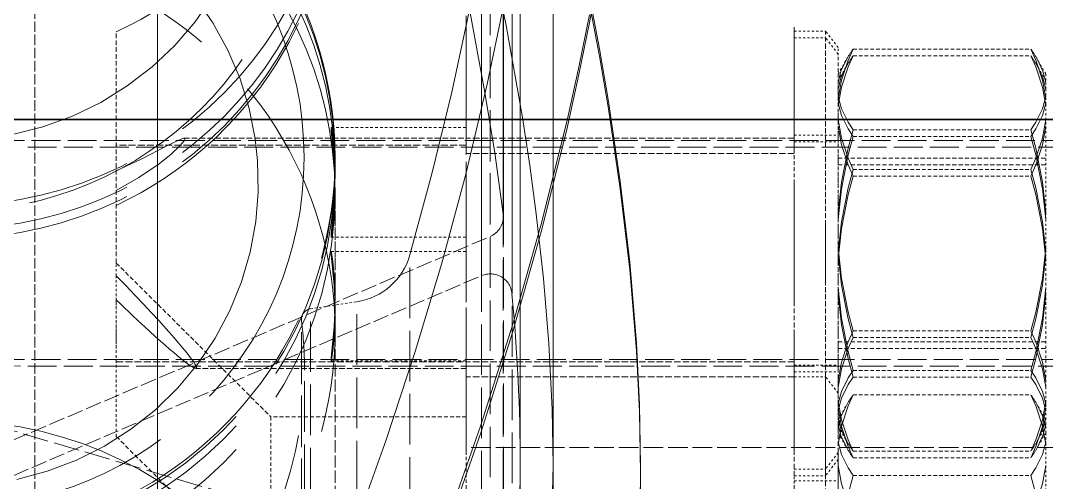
# Model space of a CAD drawing. Header units: millimetres. Extents: x 2647 to 34760, y 2046 to 24755.
# Drawn here: x 14312.32 to 14359.23, y 11611.55 to 11632.64 of the extents above; entities that cross this region are included whole.
import ezdxf

# ---------------------------------------------------------------- set-up
doc = ezdxf.new("R2010")
doc.units = ezdxf.units.MM
doc.linetypes.add('DASHED', pattern=[15, 12, -3])

# ---------------------------------------------------------------- blocks, each defined once
blk = doc.blocks.new('A$C637D7238')
at = {"color": 7, "linetype": 'DASHED', "lineweight": 13, "ltscale": 0.4647205352783203}
for p, q in [((198.3007365707745, 1132.197410205263), (198.3007365707745, 1411.029731372255)), ((213.3007365707745, 1132.197410205263), (213.3007365707745, 1411.029731372255))]:
    blk.add_line(p, q, dxfattribs=at)
at = {"color": 7, "linetype": 'DASHED', "lineweight": 13, "ltscale": 0.1922691345214844}
blk.add_line((199.9902278427471, 1377.062751391786), (199.9902278427471, 1261.701270678896), dxfattribs=at)
at = {"color": 7, "linetype": 'DASHED', "lineweight": 13, "ltscale": 0.1922687530517578}
for p, q in [((199.9982387070049, 1376.937324145692), (199.9982387070049, 1261.576072314638)), ((199.9902278427471, 1164.996863940614), (199.9902278427471, 1280.358115771669))]:
    blk.add_line(p, q, dxfattribs=at)
at = {"color": 7, "linetype": 'DASHED', "lineweight": 13, "ltscale": 0.1922645568847656}
for p, q in [((199.3923884872784, 1376.021796801942), (199.3923884872784, 1260.663062671083)), ((199.3923884872784, 1166.037818530458), (199.3923884872784, 1281.396552661317))]:
    blk.add_line(p, q, dxfattribs=at)
at = {"color": 7, "linetype": 'DASHED', "lineweight": 13, "ltscale": 0.1922565460205078}
for p, q in [((199.0037471298565, 1374.229652026552), (199.0037471298565, 1258.875724414247)), ((199.0037471298565, 1167.829963305849), (199.0037471298565, 1283.183890918153))]:
    blk.add_line(p, q, dxfattribs=at)
at = {"color": 7, "linetype": 'DASHED', "lineweight": 13, "ltscale": 0.1922527313232422}
for p, q in [((200.3938609604229, 1373.405219653505), (200.3938609604229, 1258.05358085956)), ((200.3938609604229, 1168.65416679706), (200.3938609604229, 1284.005805591005))]:
    blk.add_line(p, q, dxfattribs=at)
at = {"color": 7, "linetype": 'DASHED', "lineweight": 13, "ltscale": 0.1922096252441406}
for p, q in [((200.7691127304424, 1365.517722705263), (200.7691127304424, 1250.191947558778)), ((202.2689754013409, 1365.538779834169), (202.2689754013409, 1250.213004687685)), ((200.7691127304424, 1176.541663745302), (200.7691127304424, 1291.867438891786))]:
    blk.add_line(p, q, dxfattribs=at)
at = {"color": 7, "linetype": 'DASHED', "lineweight": 13, "ltscale": 0.1917716979980469}
blk.add_line((184.1783839706768, 1221.773749926942), (184.1783839706768, 1336.836768725771), dxfattribs=at)
at = {"color": 7, "linetype": 'DASHED', "lineweight": 13, "ltscale": 0.1917720794677734}
blk.add_line((184.1783839706768, 1320.285865405458), (184.1783839706768, 1205.222617724794), dxfattribs=at)
at = {"color": 7, "linetype": 'DASHED', "lineweight": 13, "ltscale": 0.11094970703125}
blk.add_line((198.3007365707745, 1318.995200732606), (198.3007365707745, 1252.425376513856), dxfattribs=at)
at = {"color": 7, "linetype": 'DASHED', "lineweight": 13, "ltscale": 0.04000015258789062}
for p, q in [((178.5830241684307, 1269.999839404481), (178.5830241684307, 1293.999930957216)), ((178.5830241684307, 1245.999747851747), (178.5830241684307, 1269.999839404481))]:
    blk.add_line(p, q, dxfattribs=at)
at = {"color": 7, "linetype": 'DASHED', "lineweight": 13, "ltscale": 0.1922100067138672}
blk.add_line((202.2689754013409, 1176.520606616396), (202.2689754013409, 1291.846610644716), dxfattribs=at)
at = {"color": 7, "linetype": 'DASHED', "lineweight": 13, "ltscale": 0.1922683715820312}
blk.add_line((199.9982387070049, 1165.122291186708), (199.9982387070049, 1280.483314135927), dxfattribs=at)
at = {"color": 7, "linetype": 'DASHED', "lineweight": 13, "ltscale": 0.01758232116699219}
blk.add_line((182.3007518295635, 1259.450904467958), (182.3007518295635, 1270.000297168153), dxfattribs=at)
at = {"color": 7, "linetype": 'DASHED', "lineweight": 13, "ltscale": 0.0006458282470703125}
blk.add_line((213.3007365707745, 1269.656974414247), (213.3007365707745, 1270.044471362489), dxfattribs=at)
at = {"color": 7, "linetype": 'DASHED', "lineweight": 13, "ltscale": 0.002374076843261719}
for p, q in [((213.3007365707745, 1270.044471362489), (214.7251826767315, 1270.044471362489)), ((213.3007365707745, 1269.739371875185), (214.7251826767315, 1269.739371875185)), ((213.3007365707745, 1254.258948901552), (214.7251826767315, 1254.258948901552)), ((213.3007365707745, 1250.044547656435), (214.7251826767315, 1250.044547656435)), ((213.3007365707745, 1249.73944816913), (214.7251826767315, 1249.73944816913))]:
    blk.add_line(p, q, dxfattribs=at)
at = {"color": 7, "linetype": 'DASHED', "lineweight": 13, "ltscale": 0.01855201721191406}
for p, q in [((214.7251826767315, 1258.913261035341), (214.7251826767315, 1270.044471362489)), ((214.7251826767315, 1258.608161548036), (214.7251826767315, 1269.739371875185)), ((213.3007365707745, 1249.73944816913), (213.3007365707745, 1260.870658496278)), ((214.7251826767315, 1250.044547656435), (214.7251826767315, 1261.175757983583)), ((214.7251826767315, 1249.73944816913), (214.7251826767315, 1260.870658496278))]:
    blk.add_line(p, q, dxfattribs=at)
at = {"color": 7, "linetype": 'DASHED', "lineweight": 13, "ltscale": 0.001575493108103809}
for p, q in [((215.3008204941143, 1269.294654467958), (214.7251826767315, 1270.044471362489)), ((215.3008204941143, 1268.989554980653), (214.7251826767315, 1269.739371875185))]:
    blk.add_line(p, q, dxfattribs=at)
at = {"color": 7, "linetype": 'DASHED', "lineweight": 13, "ltscale": 0.01478118896484375}
blk.add_line((213.3007365707745, 1260.870658496278), (213.3007365707745, 1269.739371875185), dxfattribs=at)
at = {"color": 7, "linetype": 'DASHED', "lineweight": 13, "ltscale": 0.0005977630615234375}
blk.add_line((215.3008204941143, 1268.935996631044), (215.3008204941143, 1269.294654467958), dxfattribs=at)
at = {"color": 7, "linetype": 'DASHED', "lineweight": 13, "ltscale": 0.01367263793945312}
blk.add_line((215.3008204941143, 1260.785972216981), (215.3008204941143, 1268.989554980653), dxfattribs=at)
at = {"color": 7, "linetype": 'DASHED', "lineweight": 13, "ltscale": 0.01352901458740234}
for p, q in [((215.9920436386456, 1269.222785571474), (224.109452391087, 1269.222785571474)), ((215.9920436386456, 1268.917686084169), (224.109452391087, 1268.917686084169)), ((215.9920436386456, 1265.538703540224), (224.109452391087, 1265.538703540224)), ((215.9920436386456, 1265.233604052919), (224.109452391087, 1265.233604052919)), ((215.9920436386456, 1263.72870598163), (224.109452391087, 1263.72870598163)), ((215.9920436386456, 1263.423606494325), (224.109452391087, 1263.423606494325)), ((215.9920436386456, 1256.36054191913), (224.109452391087, 1256.36054191913)), ((215.9920436386456, 1256.055442431825), (224.109452391087, 1256.055442431825)), ((215.9920436386456, 1254.5503154787), (224.109452391087, 1254.5503154787)), ((215.9920436386456, 1254.245215991396), (224.109452391087, 1254.245215991396)), ((215.9920436386456, 1253.437263110536), (224.109452391087, 1253.437263110536)), ((215.9920436386456, 1250.86623344745), (224.109452391087, 1250.86623344745)), ((215.9920436386456, 1250.561133960146), (224.109452391087, 1250.561133960146)), ((215.9920436386456, 1249.75295219745), (224.109452391087, 1249.75295219745))]:
    blk.add_line(p, q, dxfattribs=at)
at = {"color": 7, "linetype": 'DASHED', "lineweight": 13, "ltscale": 0.001316140712029155}
for p, q in [((215.3008204941143, 1268.084785083192), (215.6956416611065, 1268.768684008974)), ((215.3008204941143, 1267.779685595888), (215.6956416611065, 1268.463584521669)), ((224.8007899765362, 1268.084785083192), (224.405968809544, 1268.768684008974)), ((224.8007899765362, 1267.779685595888), (224.405968809544, 1268.463584521669)), ((215.3008204941143, 1252.299033740419), (215.6956416611065, 1252.9829326662)), ((224.8007899765362, 1252.299033740419), (224.405968809544, 1252.9829326662)), ((215.3008204941143, 1252.004462817567), (215.6956416611065, 1251.320563891786)), ((224.8007899765362, 1252.004462817567), (224.405968809544, 1251.320563891786)), ((215.3008204941143, 1251.699363330263), (215.6956416611065, 1251.015464404481)), ((224.8007899765362, 1251.699363330263), (224.405968809544, 1251.015464404481))]:
    blk.add_line(p, q, dxfattribs=at)
at = {"color": 7, "linetype": 'DASHED', "lineweight": 13, "ltscale": 0.0005084991455078125}
blk.add_line((224.8007899765362, 1267.779685595888), (224.8007899765362, 1268.084785083192), dxfattribs=at)
at = {"color": 7, "linetype": 'DASHED', "lineweight": 13, "ltscale": 0.0006397247314453125}
for p, q in [((215.3008204941143, 1267.395850757021), (215.3008204941143, 1267.779685595888)), ((224.8007899765362, 1267.395850757021), (224.8007899765362, 1267.779685595888))]:
    blk.add_line(p, q, dxfattribs=at)
at = {"color": 7, "linetype": 'DASHED', "lineweight": 13, "ltscale": 0.001067352294921875}
for p, q in [((215.3008204941143, 1267.395850757021), (215.3008204941143, 1266.755439380067)), ((224.8007899765362, 1267.395850757021), (224.8007899765362, 1266.755439380067))]:
    blk.add_line(p, q, dxfattribs=at)
at = {"color": 7, "linetype": 'DASHED', "lineweight": 13, "ltscale": 0.008855056762695313}
for p, q in [((215.3008204941143, 1261.44240532245), (215.3008204941143, 1266.755439380067)), ((224.8007899765362, 1261.44240532245), (224.8007899765362, 1266.755439380067)), ((215.3008204941143, 1245.961753466981), (215.3008204941143, 1251.274787524599)), ((224.8007899765362, 1245.961753466981), (224.8007899765362, 1251.274787524599))]:
    blk.add_line(p, q, dxfattribs=at)
at = {"color": 7, "lineweight": 35}
blk.add_line((52.99910845798149, 1265.999900439638), (836.9991618637432, 1265.999900439638), dxfattribs=at)
at = {"color": 7, "linetype": 'DASHED', "lineweight": 13, "ltscale": 0.01029529571533203}
for p, q in [((192.1235591415752, 1265.636893847841), (198.3007365707745, 1265.636893847841)), ((192.1235591415752, 1260.636970141786), (198.3007365707745, 1260.636970141786)), ((192.1235591415752, 1259.980537036317), (198.3007365707745, 1259.980537036317)), ((192.1235591415752, 1254.980384448427), (198.3007365707745, 1254.980384448427))]:
    blk.add_line(p, q, dxfattribs=at)
at = {"color": 7, "linetype": 'DASHED', "lineweight": 13, "ltscale": 0.02151813507080078}
blk.add_line((185.389855528294, 1265.144569018739), (198.3007365707745, 1265.144569018739), dxfattribs=at)
at = {"color": 7, "linetype": 'DASHED', "lineweight": 13, "ltscale": 0.025}
for p, q in [((213.3007365707745, 1265.144569018739), (198.3007365707745, 1265.144569018739)), ((213.3007365707745, 1264.450599292177), (198.3007365707745, 1264.450599292177)), ((213.3007365707745, 1254.944450000185), (198.3007365707745, 1254.944450000185)), ((213.3007365707745, 1254.250709155458), (198.3007365707745, 1254.250709155458))]:
    blk.add_line(p, q, dxfattribs=at)
at = {"color": 7, "linetype": 'DASHED', "lineweight": 13, "ltscale": 0.003333473205566406}
for p, q in [((213.3007365707745, 1265.294486621278), (215.3008204941143, 1265.294486621278)), ((213.3007365707745, 1264.989387133974), (215.3008204941143, 1264.989387133974)), ((213.3007365707745, 1254.794532397646), (215.3008204941143, 1254.794532397646)), ((213.3007365707745, 1254.489432910341), (215.3008204941143, 1254.489432910341)), ((213.3007365707745, 1249.508735278505), (215.3008204941143, 1249.508735278505))]:
    blk.add_line(p, q, dxfattribs=at)
at = {"color": 7, "linetype": 'DASHED', "lineweight": 13, "ltscale": 0.1100000381469727}
for p, q in [((240.8007747177471, 1265.044547656435), (174.8007518295635, 1265.044547656435)), ((240.8007747177471, 1255.044471362489), (174.8007518295635, 1255.044471362489))]:
    blk.add_line(p, q, dxfattribs=at)
at = {"color": 7, "linetype": 'DASHED', "lineweight": 13, "ltscale": 0.1099998474121094}
for p, q in [((243.9224940780987, 1264.73944816913), (177.9225856308331, 1264.73944816913)), ((243.9224940780987, 1254.739371875185), (177.9225856308331, 1254.739371875185))]:
    blk.add_line(p, q, dxfattribs=at)
at = {"color": 7, "linetype": 'DASHED', "lineweight": 13, "ltscale": 0.02666664123535156}
for p, q in [((198.3007365707745, 1264.839469531435), (182.3007518295635, 1264.839469531435)), ((182.3007518295635, 1254.944450000185), (198.3007365707745, 1254.944450000185))]:
    blk.add_line(p, q, dxfattribs=at)
at = {"color": 7, "linetype": 'DASHED', "lineweight": 13, "ltscale": 0.001414108276367187}
for p, q in [((192.3007136825909, 1264.268180468935), (192.3007136825909, 1263.419715503114)), ((192.3007136825909, 1257.197791674989), (192.3007136825909, 1256.349326709169))]:
    blk.add_line(p, q, dxfattribs=at)
at = {"color": 7, "linetype": 'DASHED', "lineweight": 13, "ltscale": 0.01583328247070313}
for p, q in [((215.3008204941143, 1264.232474902528), (224.8007899765362, 1264.232474902528)), ((215.3008204941143, 1263.927375415224), (224.8007899765362, 1263.927375415224)), ((215.3008204941143, 1255.856544116396), (224.8007899765362, 1255.856544116396)), ((215.3008204941143, 1255.551444629091), (224.8007899765362, 1255.551444629091))]:
    blk.add_line(p, q, dxfattribs=at)
at = {"color": 7, "linetype": 'DASHED', "lineweight": 13, "ltscale": 0.000719451904296875}
blk.add_line((192.3007136825909, 1263.676063159364), (192.3007136825909, 1264.107734301942), dxfattribs=at)
at = {"color": 7, "linetype": 'DASHED', "lineweight": 13, "ltscale": 0.008484649658203124}
blk.add_line((192.3007136825909, 1262.854148486513), (192.3007136825909, 1257.763358691591), dxfattribs=at)
at = {"color": 7, "linetype": 'DASHED', "lineweight": 13, "ltscale": 0.0462371826171875}
blk.add_line((192.3007136825909, 1234.854575732606), (192.3007136825909, 1262.596885302919), dxfattribs=at)
at = {"color": 7, "linetype": 'DASHED', "lineweight": 13, "ltscale": 0.00265960693359375}
for p, q in [((215.3008204941143, 1261.44240532245), (215.3008204941143, 1259.846641162294)), ((224.8007899765362, 1261.44240532245), (224.8007899765362, 1259.846641162294))]:
    blk.add_line(p, q, dxfattribs=at)
at = {"color": 7, "linetype": 'DASHED', "lineweight": 13, "ltscale": 0.06082799625971085}
blk.add_line((165.8180552963604, 1246.352912524599), (199.3923884872784, 1260.663062671083), dxfattribs=at)
at = {"color": 7, "linetype": 'DASHED', "lineweight": 13, "ltscale": 0.01716079711914063}
blk.add_line((215.3008204941143, 1250.489493945497), (215.3008204941143, 1260.785972216981), dxfattribs=at)
at = {"color": 7, "linetype": 'DASHED', "lineweight": 13, "ltscale": 0.09786598281396491}
blk.add_line((151.2933284286846, 1259.531013110536), (207.6238948349346, 1242.952186206239), dxfattribs=at)
at = {"color": 7, "linetype": 'DASHED', "lineweight": 13, "ltscale": 0.1923210144042969}
blk.add_line((195.7289058212627, 1144.426108935731), (195.7289058212627, 1259.81871757831), dxfattribs=at)
at = {"color": 7, "linetype": 'DASHED', "lineweight": 13, "ltscale": 0.010101318359375}
for p, q in [((215.3008204941143, 1253.785850146669), (215.3008204941143, 1259.846641162294)), ((224.8007899765362, 1253.785850146669), (224.8007899765362, 1259.846641162294))]:
    blk.add_line(p, q, dxfattribs=at)
at = {"color": 7, "linetype": 'DASHED', "lineweight": 13, "ltscale": 0.01661309313833684}
blk.add_line((182.3007518295635, 1259.450904467958), (189.3718272690166, 1252.425376513856), dxfattribs=at)
at = {"color": 7, "linetype": 'DASHED', "lineweight": 13, "ltscale": 0.0009624481201171875}
blk.add_line((182.3007518295635, 1258.873435595888), (182.3007518295635, 1259.450904467958), dxfattribs=at)
at = {"color": 7, "linetype": 'DASHED', "lineweight": 13, "ltscale": 0.05962612280143072}
blk.add_line((166.0928279404034, 1244.848243335146), (199.0037471298565, 1258.875724414247), dxfattribs=at)
at = {"color": 7, "linetype": 'DASHED', "lineweight": 13, "ltscale": 0.001845932006835937}
blk.add_line((182.3007518295635, 1257.765876391786), (182.3007518295635, 1258.873435595888), dxfattribs=at)
at = {"color": 7, "linetype": 'DASHED', "lineweight": 13, "ltscale": 0.005199813842773437}
blk.add_line((182.3007518295635, 1254.944450000185), (182.3007518295635, 1258.064338305849), dxfattribs=at)
at = {"color": 7, "linetype": 'DASHED', "lineweight": 13, "ltscale": 0.01038970947265625}
blk.add_line((182.3007518295635, 1251.532050708192), (182.3007518295635, 1257.765876391786), dxfattribs=at)
at = {"color": 7, "linetype": 'DASHED', "lineweight": 13, "ltscale": 0.003564101562733817}
blk.add_line((191.1872035507549, 1257.362357715028), (193.3009273056377, 1257.686683276552), dxfattribs=at)
at = {"color": 7, "linetype": 'DASHED', "lineweight": 13, "ltscale": 0.1923225402832031}
blk.add_line((193.3009273056377, 1142.29315910663), (193.3009273056377, 1257.686683276552), dxfattribs=at)
at = {"color": 7, "linetype": 'DASHED', "lineweight": 13, "ltscale": 0.1923229217529297}
for p, q in [((191.1872035507549, 1141.968604663271), (191.1872035507549, 1257.362357715028)), ((190.7635432724346, 1141.477653125185), (190.7635432724346, 1256.871406176942)), ((190.7675487045635, 1141.41539726581), (190.7675487045635, 1256.809150317567))]:
    blk.add_line(p, q, dxfattribs=at)
at = {"color": 7, "linetype": 'DASHED', "lineweight": 13, "ltscale": 0.02060260772705078}
blk.add_line((198.3007365707745, 1254.63935051288), (185.939171934544, 1254.63935051288), dxfattribs=at)
at = {"color": 7, "linetype": 'DASHED', "lineweight": 13, "ltscale": 0.1923233032226563}
blk.add_line((190.905106687962, 1139.239646533388), (190.905106687962, 1254.633628466981), dxfattribs=at)
at = {"color": 7, "linetype": 'DASHED', "lineweight": 13, "ltscale": 0.01855239868164062}
blk.add_line((214.7251826767315, 1243.127509692567), (214.7251826767315, 1254.258948901552), dxfattribs=at)
at = {"color": 7, "linetype": 'DASHED', "lineweight": 13, "ltscale": 0.001575795710327806}
for p, q in [((215.3008204941143, 1253.508903125185), (214.7251826767315, 1254.258948901552)), ((215.3008204941143, 1250.794593432802), (214.7251826767315, 1250.044547656435)), ((215.3008204941143, 1250.489493945497), (214.7251826767315, 1249.73944816913))]:
    blk.add_line(p, q, dxfattribs=at)
at = {"color": 7, "linetype": 'DASHED', "lineweight": 13, "ltscale": 0.001591873168945313}
for p, q in [((215.3008204941143, 1253.785850146669), (215.3008204941143, 1252.830726245302)), ((224.8007899765362, 1253.785850146669), (224.8007899765362, 1252.830726245302))]:
    blk.add_line(p, q, dxfattribs=at)
at = {"color": 7, "linetype": 'DASHED', "lineweight": 13, "ltscale": 0.01319847106933594}
for p, q in [((189.3718272690166, 1244.506293872255), (189.3718272690166, 1252.425376513856)), ((198.3007365707745, 1244.506293872255), (198.3007365707745, 1252.425376513856))]:
    blk.add_line(p, q, dxfattribs=at)
at = {"color": 7, "linetype": 'DASHED', "lineweight": 13, "ltscale": 0.01488151550292969}
blk.add_line((198.3007365707745, 1252.425376513856), (189.3718272690166, 1252.425376513856), dxfattribs=at)
at = {"color": 7, "linetype": 'DASHED', "lineweight": 13, "ltscale": 0.001885604858398438}
for p, q in [((215.3008204941143, 1251.699363330263), (215.3008204941143, 1252.830726245302)), ((224.8007899765362, 1251.699363330263), (224.8007899765362, 1252.830726245302))]:
    blk.add_line(p, q, dxfattribs=at)
at = {"color": 7, "linetype": 'DASHED', "lineweight": 13, "ltscale": 0.01661336200741236}
blk.add_line((182.3007518295635, 1251.532050708192), (189.3718272690166, 1244.506293872255), dxfattribs=at)
at = {"color": 7, "linetype": 'DASHED', "lineweight": 13, "ltscale": 0.000707244873046875}
blk.add_line((224.8007899765362, 1251.699134448427), (224.8007899765362, 1251.274787524599), dxfattribs=at)
at = {"color": 7, "linetype": 'DASHED', "lineweight": 13, "ltscale": 0.075}
blk.add_line((243.3007365707745, 1251.02965507831), (198.3007365707745, 1251.02965507831), dxfattribs=at)
at = {"color": 7, "linetype": 'DASHED', "lineweight": 13, "ltscale": 0.0005657196044921875}
blk.add_line((206.2690288071026, 1250.212089160341), (206.2690288071026, 1249.872657397646), dxfattribs=at)
at = {"color": 7, "linetype": 'DASHED', "lineweight": 13, "ltscale": 0.008640670776367187}
blk.add_line((215.3008204941143, 1245.305320361513), (215.3008204941143, 1250.489722827333), dxfattribs=at)
at = {"color": 7, "linetype": 'DASHED', "lineweight": 13, "ltscale": 0.00724945068359375}
blk.add_line((213.3007365707745, 1245.390235522646), (213.3007365707745, 1249.739905932802), dxfattribs=at)
at = {"color": 7, "linetype": 'DASHED', "lineweight": 13}
for points in [[(203.9398128036846, 1271.619407275575), (204.3894511703838, 1269.228507617372), (204.8001796249737, 1266.825248340028), (205.3428584579815, 1263.177100757021), (205.7788783554424, 1259.498283007997), (206.0883265976299, 1255.785590747255), (206.223710203587, 1252.99986992206), (206.2690288071026, 1250.212089160341)], [(203.9398128036846, 1271.27997551288), (204.3894511703838, 1268.889075854677), (204.8001796249737, 1266.485816577333), (205.3428584579815, 1262.837897876161), (205.7788783554424, 1259.158851245302), (206.0883265976299, 1255.44615898456), (206.223710203587, 1252.660438159364), (206.2690288071026, 1249.872657397646)], [(199.2610103134502, 1274.442435840028), (200.1230937485088, 1270.296928027528), (200.8665019516338, 1266.097861865419), (201.2026149277081, 1263.907691577333), (201.5017634872784, 1261.703101733583), (201.8345576767315, 1258.745261767763), (202.0808345322002, 1255.770942309755), (202.2284633163799, 1252.78632316913), (202.2689754013409, 1250.213004687685)], [(171.8481761459698, 1265.356742480653), (173.2662135605206, 1265.128089526552), (174.7006160263409, 1265.045005420106), (176.1361629013409, 1265.107947924989), (177.5572902206768, 1265.316230395692), (178.9493495468487, 1265.667792895692), (180.2972346786846, 1266.158973315614), (181.5869838241924, 1266.78404960956), (182.8048640732159, 1267.536384204286), (183.9381724838604, 1268.407966235536), (184.9751216415752, 1269.389640429872), (185.9048396591534, 1270.470649341005), (186.7180568222393, 1271.639548877138)], [(145.5156642441143, 1164.985648730653), (149.0750056747784, 1169.744102099794), (152.5727778915752, 1174.575797656435), (155.1646358017315, 1178.248435595888), (160.260575437962, 1185.672675708192), (162.7619105820049, 1189.418555835146), (166.0447627548565, 1194.460822680849), (169.247277403294, 1199.546119311708), (172.3463374618877, 1204.662086108583), (175.6478435043682, 1210.372459033388), (178.8024074081768, 1216.114417651552), (181.819184446751, 1221.896659472841), (184.7068721298565, 1227.728110888856), (187.4529963974346, 1233.582450488466), (188.7708980087627, 1236.527930835146), (190.0463420395245, 1239.483939746278), (191.6735774521221, 1243.439246753114), (193.2076579574932, 1247.407828906435), (194.6385127548565, 1251.386481860536), (195.9688884262432, 1255.409995654481), (197.1832210068096, 1259.449988940614), (198.2808238510479, 1263.516074756044), (199.2610103134502, 1267.616950610536), (200.1230937485088, 1271.762458423036)], [(148.6872798447002, 1162.90351066913), (152.1922618393291, 1167.585746386903), (155.6285792831768, 1172.326118091005), (158.4284907822002, 1176.289893725771), (161.1956721786846, 1180.288459399599), (165.1514369491924, 1186.138679126161), (169.031212950169, 1192.061683276552), (172.8086787704815, 1198.053351977724), (175.945389891087, 1203.242103198427), (178.9708644394268, 1208.474113086122), (181.6975337509502, 1213.40514335956), (184.327729368626, 1218.374168017763), (186.8640834335674, 1223.383018115419), (189.3321162704815, 1228.480674365419), (191.6936046127666, 1233.603507617372), (193.9501506332745, 1238.796378711122), (195.7343989853252, 1243.17694816913), (197.4135905746807, 1247.598487475771), (198.9682704452862, 1252.044059375185), (200.4344874863018, 1256.666785815614), (201.7542201523174, 1261.327048877138), (202.9235774521221, 1266.029197314638), (203.4510356430401, 1268.398353198427), (203.9398128036846, 1270.779410937685)], [(184.327729368626, 1218.034965136903), (186.8640834335674, 1223.043586352724), (189.3321162704815, 1228.141242602724), (191.6936046127666, 1233.264075854677), (193.9501506332745, 1238.456946948427), (195.7343989853252, 1242.837516406435), (197.4135905746807, 1247.259284594911), (198.9682704452862, 1251.704627612489), (200.4344874863018, 1256.327582934755), (201.7542201523174, 1260.987845996278), (202.9235774521221, 1265.689765551942), (203.4510356430401, 1268.058921435731), (203.9398128036846, 1270.440208056825), (204.3894511703838, 1272.830878833192)], [(195.7289058212627, 1282.240897754091), (196.7338115219463, 1278.540107348817), (197.6399547104229, 1274.811622241396), (198.4472209457745, 1271.047431567567), (199.155839109837, 1267.240211108583), (199.6019298080791, 1264.481269458192), (199.9902278427471, 1261.701270678896)], [(195.7289058212627, 1259.81871757831), (196.7338115219463, 1263.519279101747), (197.6399547104229, 1267.247993091005), (198.4472209457745, 1271.011954882997), (199.155839109837, 1274.819404223817), (199.6019298080791, 1277.578345874208), (199.9902278427471, 1280.358115771669)], [(185.9048396591534, 1271.58873710956), (186.7180568222393, 1270.419837573427), (187.4060756210674, 1269.175178149599), (187.9621440414776, 1267.867805102724), (188.3805400375713, 1266.511451342958), (188.6571437363018, 1265.120078662294), (188.7648326401104, 1264.130851367372), (188.7934428696026, 1262.68866691913), (188.6841517929424, 1261.34947929706), (188.4275752548565, 1259.954444507021), (188.0288630966534, 1258.592139819521), (187.4916774277081, 1257.27721367206), (186.8215114120831, 1256.022941211122), (186.0253459457745, 1254.842826465028), (185.1113063339581, 1253.748771289247), (184.0886622909893, 1252.752677539247), (182.9680568222393, 1251.865073779481), (181.7611629013409, 1251.09557304706), (180.4807979111065, 1250.452415088075), (179.1400081161846, 1249.942237475771), (177.7533275131573, 1249.57099113788)], [(215.3008204941143, 1266.953422168153), (215.4511958603252, 1267.792960742372), (215.763390684544, 1268.714896777528), (215.9920436386456, 1269.222785571474)], [(215.3008204941143, 1266.648322680849), (215.4511958603252, 1267.487861255067), (215.763390684544, 1268.409797290224), (215.9920436386456, 1268.917686084169)], [(224.8007899765362, 1266.953422168153), (224.6503001694073, 1267.792960742372), (224.3381053451885, 1268.714896777528), (224.109452391087, 1269.222785571474)], [(224.8007899765362, 1266.648322680849), (224.6503001694073, 1267.487861255067), (224.3381053451885, 1268.409797290224), (224.109452391087, 1268.917686084169)], [(215.3008204941143, 1267.700950244325), (215.4321986679424, 1268.213416674989), (215.6956416611065, 1268.768684008974)], [(215.3008204941143, 1267.395850757021), (215.4321986679424, 1267.908317187685), (215.6956416611065, 1268.463584521669)], [(224.8007899765362, 1267.700950244325), (224.6692973617901, 1268.213416674989), (224.405968809544, 1268.768684008974)], [(224.8007899765362, 1267.395850757021), (224.6692973617901, 1267.908317187685), (224.405968809544, 1268.463584521669)], [(215.3008204941143, 1267.060538867372), (215.4511958603252, 1266.497489550966), (215.763390684544, 1265.879508593935), (215.9920436386456, 1265.538703540224)], [(224.8007899765362, 1267.060538867372), (224.6503001694073, 1266.497489550966), (224.3381053451885, 1265.879508593935), (224.109452391087, 1265.538703540224)], [(215.3008204941143, 1266.755439380067), (215.4511958603252, 1266.192618945497), (215.763390684544, 1265.57440910663), (215.9920436386456, 1265.233604052919)], [(224.8007899765362, 1266.755439380067), (224.6503001694073, 1266.192618945497), (224.3381053451885, 1265.57440910663), (224.109452391087, 1265.233604052919)], [(192.2596293930401, 1264.079581836122), (192.1308833603252, 1265.488807299989), (192.1212703232159, 1265.619956591981), (192.1217280868877, 1265.631629565614), (192.1221858505596, 1265.635062793153), (192.1235591415752, 1265.636893847841)], [(192.1235591415752, 1265.636893847841), (192.124589109837, 1265.636207202333), (192.1253901962627, 1265.635062793153), (192.1272212509502, 1265.630714038271), (192.1393519882549, 1265.582191089052), (192.2006923202862, 1265.181876757997), (192.2724467758526, 1264.384452441591), (192.3007136825909, 1263.419715503114)], [(215.3008204941143, 1265.99806938495), (215.4511958603252, 1265.158759692567), (215.763390684544, 1264.236823657411), (215.9920436386456, 1263.72870598163)], [(215.3008204941143, 1265.692969897646), (215.4511958603252, 1264.853660205263), (215.763390684544, 1263.931724170106), (215.9920436386456, 1263.423606494325)], [(224.8007899765362, 1265.99806938495), (224.6503001694073, 1265.158759692567), (224.3381053451885, 1264.236823657411), (224.109452391087, 1263.72870598163)], [(224.8007899765362, 1265.692969897646), (224.6503001694073, 1264.853660205263), (224.3381053451885, 1263.931724170106), (224.109452391087, 1263.423606494325)], [(182.3007518295635, 1262.762366870302), (183.3359843735088, 1263.348762133974), (184.2632991318096, 1263.982078174013), (184.8143321518291, 1264.425422290224), (185.2268916611065, 1264.816581347841), (185.397179747044, 1265.025321582216), (185.430138731419, 1265.093528369325), (185.4326564316143, 1265.115043261903), (185.4251033310284, 1265.133582690614), (185.408166075169, 1265.142737964052), (185.389855528294, 1265.144569018739)], [(185.389855528294, 1265.144569018739), (185.3478557113995, 1265.139075854677), (185.2248317245831, 1265.098106006044), (184.6148616318096, 1264.795753100771), (183.4372645859112, 1264.187156299013), (182.3007518295635, 1263.663016894716)], [(215.3008204941143, 1261.747504809755), (215.4511958603252, 1263.149863818544), (215.763390684544, 1264.690009692567), (215.9920436386456, 1265.538703540224)], [(215.3008204941143, 1261.44240532245), (215.4511958603252, 1262.844764331239), (215.763390684544, 1264.384910205263), (215.9920436386456, 1265.233604052919)], [(224.8007899765362, 1261.747504809755), (224.6503001694073, 1263.149863818544), (224.3381053451885, 1264.690009692567), (224.109452391087, 1265.538703540224)], [(224.8007899765362, 1261.44240532245), (224.6503001694073, 1262.844764331239), (224.3381053451885, 1264.384910205263), (224.109452391087, 1265.233604052919)], [(215.3008204941143, 1259.937507251161), (215.4511958603252, 1261.33986625995), (215.763390684544, 1262.880012133974), (215.9920436386456, 1263.72870598163)], [(224.8007899765362, 1259.937507251161), (224.6503001694073, 1261.33986625995), (224.3381053451885, 1262.880012133974), (224.109452391087, 1263.72870598163)], [(215.3008204941143, 1259.632407763856), (215.4511958603252, 1261.034766772646), (215.763390684544, 1262.574912646669), (215.9920436386456, 1263.423606494325)], [(224.8007899765362, 1259.632407763856), (224.6503001694073, 1261.034766772646), (224.3381053451885, 1262.574912646669), (224.109452391087, 1263.423606494325)], [(192.1235591415752, 1260.636970141786), (192.124589109837, 1260.637656787294), (192.1253901962627, 1260.638801196474), (192.1272212509502, 1260.642921069521), (192.1393519882549, 1260.691672900575), (192.2006923202862, 1261.09198723163), (192.2724467758526, 1261.889411548036), (192.3007136825909, 1262.854148486513)], [(192.2596293930401, 1262.194282153505), (192.1308833603252, 1260.785056689638), (192.1212703232159, 1260.65367851581), (192.1217280868877, 1260.642005542177), (192.1221858505596, 1260.638801196474), (192.1235591415752, 1260.636970141786)], [(192.2596293930401, 1258.423225024599), (192.1308833603252, 1259.83222160663), (192.1212703232159, 1259.963599780458), (192.1217280868877, 1259.975272754091), (192.1221858505596, 1259.97870598163), (192.1235591415752, 1259.980537036317)], [(192.1235591415752, 1259.980537036317), (192.124589109837, 1259.97985039081), (192.1253901962627, 1259.97870598163), (192.1272212509502, 1259.974357226747), (192.1393519882549, 1259.925834277528), (192.2006923202862, 1259.525519946474), (192.2724467758526, 1258.728095630067), (192.3007136825909, 1257.763358691591)], [(215.3008204941143, 1260.151740649599), (215.4511958603252, 1258.74938164081), (215.763390684544, 1257.209235766786), (215.9920436386456, 1256.36054191913)], [(224.8007899765362, 1260.151740649599), (224.6503001694073, 1258.74938164081), (224.3381053451885, 1257.209235766786), (224.109452391087, 1256.36054191913)], [(215.3008204941143, 1259.846641162294), (215.4511958603252, 1258.444282153505), (215.763390684544, 1256.904136279481), (215.9920436386456, 1256.055442431825)], [(224.8007899765362, 1259.846641162294), (224.6503001694073, 1258.444282153505), (224.3381053451885, 1256.904136279481), (224.109452391087, 1256.055442431825)], [(215.3008204941143, 1258.341743091005), (215.4511958603252, 1256.93915520038), (215.763390684544, 1255.399009326356), (215.9920436386456, 1254.5503154787)], [(224.8007899765362, 1258.341743091005), (224.6503001694073, 1256.93915520038), (224.3381053451885, 1255.399009326356), (224.109452391087, 1254.5503154787)], [(215.3008204941143, 1258.0366436037), (215.4511958603252, 1256.634055713075), (215.763390684544, 1255.093909839052), (215.9920436386456, 1254.245215991396)], [(224.8007899765362, 1258.0366436037), (224.6503001694073, 1256.634055713075), (224.3381053451885, 1255.093909839052), (224.109452391087, 1254.245215991396)], [(192.1235591415752, 1254.980384448427), (192.124589109837, 1254.981071093935), (192.1253901962627, 1254.98244438495), (192.1272212509502, 1254.986564257997), (192.1393519882549, 1255.035087207216), (192.2006923202862, 1255.435630420106), (192.2724467758526, 1256.233054736513), (192.3007136825909, 1257.197791674989)], [(192.2596293930401, 1256.537925341981), (192.1308833603252, 1255.128699878114), (192.1212703232159, 1254.997321704286), (192.1217280868877, 1254.985648730653), (192.1221858505596, 1254.98244438495), (192.1235591415752, 1254.980384448427)], [(215.3008204941143, 1254.090949633974), (215.4511958603252, 1254.930488208192), (215.763390684544, 1255.852424243349), (215.9920436386456, 1256.36054191913)], [(224.8007899765362, 1254.090949633974), (224.6503001694073, 1254.930488208192), (224.3381053451885, 1255.852424243349), (224.109452391087, 1256.36054191913)], [(215.3008204941143, 1253.785850146669), (215.4511958603252, 1254.625388720888), (215.763390684544, 1255.547324756044), (215.9920436386456, 1256.055442431825)], [(224.8007899765362, 1253.785850146669), (224.6503001694073, 1254.625388720888), (224.3381053451885, 1255.547324756044), (224.109452391087, 1256.055442431825)], [(215.3008204941143, 1253.028480151552), (215.4511958603252, 1253.591529467958), (215.763390684544, 1254.209739306825), (215.9920436386456, 1254.5503154787)], [(224.8007899765362, 1253.028480151552), (224.6503001694073, 1253.591529467958), (224.3381053451885, 1254.209739306825), (224.109452391087, 1254.5503154787)], [(215.3008204941143, 1252.723380664247), (215.4511958603252, 1253.286429980653), (215.763390684544, 1253.904639819521), (215.9920436386456, 1254.245215991396)], [(224.8007899765362, 1252.723380664247), (224.6503001694073, 1253.286429980653), (224.3381053451885, 1253.904639819521), (224.109452391087, 1254.245215991396)], [(215.3008204941143, 1251.16767082538), (215.4511958603252, 1252.007209399599), (215.763390684544, 1252.929145434755), (215.9920436386456, 1253.437263110536)], [(224.8007899765362, 1251.16767082538), (224.6503001694073, 1252.007209399599), (224.3381053451885, 1252.929145434755), (224.109452391087, 1253.437263110536)], [(215.3008204941143, 1253.135825732606), (215.4511958603252, 1252.296287158388), (215.763390684544, 1251.374351123231), (215.9920436386456, 1250.86623344745)], [(215.3008204941143, 1251.915427783388), (215.4321986679424, 1252.427665332216), (215.6956416611065, 1252.9829326662)], [(224.8007899765362, 1253.135825732606), (224.6503001694073, 1252.296287158388), (224.3381053451885, 1251.374351123231), (224.109452391087, 1250.86623344745)], [(224.8007899765362, 1251.915427783388), (224.6692973617901, 1252.427665332216), (224.405968809544, 1252.9829326662)], [(215.3008204941143, 1252.830726245302), (215.4511958603252, 1251.991187671083), (215.763390684544, 1251.069251635927), (215.9920436386456, 1250.561133960146)], [(224.8007899765362, 1252.830726245302), (224.6503001694073, 1251.991187671083), (224.3381053451885, 1251.069251635927), (224.109452391087, 1250.561133960146)], [(215.3008204941143, 1252.388068774599), (215.4321986679424, 1251.875602343935), (215.6956416611065, 1251.320563891786)], [(215.3008204941143, 1252.082969287294), (215.4321986679424, 1251.57050285663), (215.6956416611065, 1251.015464404481)], [(224.8007899765362, 1252.388068774599), (224.6692973617901, 1251.875602343935), (224.405968809544, 1251.320563891786)], [(224.8007899765362, 1252.082969287294), (224.6692973617901, 1251.57050285663), (224.405968809544, 1251.015464404481)], [(215.3008204941143, 1251.274787524599), (215.4511958603252, 1250.711967090028), (215.763390684544, 1250.093757251161), (215.9920436386456, 1249.75295219745)], [(224.8007899765362, 1251.274787524599), (224.6503001694073, 1250.711967090028), (224.3381053451885, 1250.093757251161), (224.109452391087, 1249.75295219745)], [(200.7691127304424, 1250.191947558778), (200.737641478001, 1247.967216113466), (200.6457454208721, 1245.743400195497), (200.4399806503643, 1242.884666064638), (200.1356822494854, 1240.034629443544), (199.8139888290752, 1237.702552417177), (199.4358760361065, 1235.372077563661), (198.7883693222393, 1231.853477099794), (198.1826335434307, 1228.808890918153), (197.855561399876, 1227.304679492372), (197.5001079086651, 1225.814429858583), (197.0429164413799, 1224.115211108583), (196.5249568466534, 1222.433845141786), (195.9392482284893, 1220.773765185731)], [(202.2689754013409, 1250.213004687685), (202.2170192245831, 1247.28583488788), (202.0622951034893, 1244.361411670106), (201.8066340927471, 1241.444083789247), (201.4516383652081, 1238.537971118349), (201.0684901718487, 1236.033088305849), (200.7821589950909, 1234.368659594911), (200.1606303696026, 1231.050330737489), (199.4624263290752, 1227.621909716981), (199.0694362167706, 1225.915137866396), (198.3877116684307, 1223.368369677919), (197.687218809544, 1221.196509936708)], [(206.2690288071026, 1250.212089160341), (206.2658244613995, 1249.479667285341), (206.1867457870831, 1246.441489795106), (206.0024959091534, 1243.409034350771), (205.7147914413799, 1240.385047534364), (205.4270869736065, 1238.088904956239), (205.0838786606182, 1235.806495288271), (204.8219233993877, 1234.249412158388), (204.2542964462627, 1231.159736255067), (203.4885722641338, 1227.322303393739), (202.8808909897198, 1224.66979179706), (202.155106687962, 1222.012015918153)], [(215.3008204941143, 1250.212546924013), (215.4511958603252, 1249.373008349794), (215.763390684544, 1248.451072314638), (215.9920436386456, 1247.942954638856)], [(224.8007899765362, 1250.212546924013), (224.6503001694073, 1249.373008349794), (224.3381053451885, 1248.451072314638), (224.109452391087, 1247.942954638856)], [(206.2690288071026, 1249.872657397646), (206.2658244613995, 1249.140235522646), (206.1867457870831, 1246.102058032411), (206.0024959091534, 1243.069831469911), (205.7147914413799, 1240.045615771669), (205.4270869736065, 1237.749473193544), (205.0838786606182, 1235.467063525575), (204.8219233993877, 1233.909980395692), (204.2542964462627, 1230.820533374208), (203.4885722641338, 1226.982871631044), (202.8808909897198, 1224.330360034364), (202.155106687962, 1221.672584155458)], [(215.3008204941143, 1245.961753466981), (215.4511958603252, 1247.364112475771), (215.763390684544, 1248.904258349794), (215.9920436386456, 1249.75295219745)], [(224.8007899765362, 1245.961753466981), (224.6503001694073, 1247.364112475771), (224.3381053451885, 1248.904258349794), (224.109452391087, 1249.75295219745)]]:
    blk.add_lwpolyline(points, dxfattribs=at)
for centre, radius, start, end in [((220.2625209335674, 1266.109305957216), 5.284777624110305, 143.9045291178566, 149.7876579187292), ((220.2625209335674, 1265.804206469911), 5.284777624110305, 143.9045291178566, 149.7876579187292), ((219.8390895370831, 1266.109305957216), 5.284777624165988, 30.21234208127081, 36.09547088214342), ((219.8390895370831, 1265.804206469911), 5.284777624165878, 30.21234208127081, 36.09547088214342), ((173.4500056747784, 1262.832633593935), 18.85083120731793, 0.06505504785697568, 3.792384900525395), ((173.4501201156963, 1263.441001513856), 18.85076985743505, 356.2076100909475, 359.9350833769543), ((173.4500056747784, 1257.176276782411), 18.85084454435288, 0.06508919882530612, 3.792384900525395), ((116.6251689438213, 1250.099021533388), 84.1446508882175, 0.06338848065295799, 5.424547393800517), ((246.4891749863018, 1324.535743335146), 92.61940468781067, 226.1292901589361, 226.9949483353222), ((173.4501201156963, 1257.784644702333), 18.85071709498088, 356.2076032608003, 359.9351994902449), ((220.2625209335674, 1250.323554614442), 5.284777623523865, 143.9045291178566, 149.7876579187292), ((219.8390895370831, 1250.323554614442), 5.284777623529005, 30.21234208127081, 36.09547088214342), ((220.2625209335674, 1253.979713061708), 5.284777623524452, 210.2123402609374, 216.0954690615463), ((220.2625209335674, 1253.674613574403), 5.284777623524452, 210.2123402609374, 216.0954690615463), ((219.8390895370831, 1253.979713061708), 5.284777623529687, 323.9045309384537, 329.7876597390626), ((219.8390895370831, 1253.674613574403), 5.284777623529687, 323.9045309384537, 329.7876597390626)]:
    blk.add_arc(centre, radius, start, end, dxfattribs=at)
for centre, major_axis, ratio, start_param, end_param in [((174.8007518295635, 1277.79120598163), (-16.0858154296875, 9.849721188820935e-16), 0.99358045314387, 1.358775653373976, 7.641960960553563), ((177.922814512669, 1257.480231860536), (30.00034332275391, -0.02815246582031434), 0.9946503601581155, 1.571736633327655, 3.142522172059156), ((174.8007518295635, 1285.710288623231), (17.49996185302734, -1.071563613425536e-15), 0.99358045314387, 5.155300024458338, 6.283185307179598), ((177.922814512669, 1284.579383471864), (30.00034332275391, 0.02815246582031066), 0.9946503601581538, 3.140663135089369, 4.711448673820296), ((174.8007518295635, 1264.108192065614), (17.49996185302734, -1.071563613425536e-15), 0.99358045314387, 6.283166444181584, 8.066002307395424), ((174.8007518295635, 1264.268180468935), (16.0858154296875, -9.849721188820935e-16), 0.99358045314387, 4.924409653805629, 11.20759496098521), ((174.8007518295635, 1263.676520923036), (17.49996185302734, -1.071563613425536e-15), 0.99358045314387, 6.283166444181584, 8.066002307395424), ((174.8007518295635, 1262.597343066591), (17.49996185302734, -1.071563613425536e-15), 0.99358045314387, 6.283166444181584, 8.066002307395419), ((174.8007518295635, 1264.268180468935), (-17.49996185302734, 1.071563613425536e-15), 0.99358045314387, 3.141592653589801, 4.269477936311059), ((174.8007518295635, 1279.46227226581), (-17.49996185302734, 1.071563613425536e-15), 0.99358045314387, 1.358775653373973, 3.141611516587824), ((174.8007518295635, 1278.383094409364), (-17.49996185302734, 1.071563613425536e-15), 0.99358045314387, 1.358775653373973, 3.141611516587824), ((174.8007518295635, 1277.95119438495), (-17.49996185302734, 1.071563613425536e-15), 0.99358045314387, 1.358775653373973, 3.141611516587824), ((174.8007518295635, 1277.79120598163), (17.49996185302734, -1.071563613425536e-15), 0.99358045314387, 5.155300024458338, 6.283185307179598), ((174.8007518295635, 1256.349326709169), (-17.49996185302734, 1.071563613425536e-15), 0.99358045314387, 3.141592653589801, 4.269477936311054), ((174.8007518295635, 1264.268180468935), (-17.49996185302734, 1.071563613425536e-15), 0.99358045314387, 2.013707370868539, 3.141592653589801), ((174.8007518295635, 1264.108192065614), (17.49996185302734, -1.071563613425536e-15), 0.99358045314387, 3.14157379059179, 6.283166444181584), ((174.8007518295635, 1263.676520923036), (17.49996185302734, -1.071563613425536e-15), 0.99358045314387, 3.14157379059179, 6.283166444181584), ((174.8007518295635, 1262.597343066591), (17.49996185302734, -1.071563613425536e-15), 0.99358045314387, 3.14157379059179, 6.283166444181584), ((198.998253965794, 1261.576072314638), (-0.9999847412109375, 6.123140562600845e-17), 0.9935804531438701, 1.97603010919902, 3.141632321432996), ((198.998253965794, 1261.576072314638), (-0.9999847412109375, 6.123140562600845e-17), 0.9935804531438701, 3.141632321432996, 3.26786530194005), ((192.8429347519268, 1260.632621386903), (2.999954223632812, -1.836942168780253e-16), 0.9935804531438701, 4.865660558618393, 6.006634889892585), ((199.3981105331768, 1257.962485888856), (-0.9999847412109375, 6.123140562600845e-17), 0.9935804531438701, 3.233383910340818, 5.11762276278928), ((180.8717280868877, 1259.739524463075), (-5.091819763183595, 5.091705322265625), 0.05674577071515577, 3.084905960077991, 4.485088500737646), ((177.922814512669, 1257.480689624208), (30.00034332275391, 0.02815246582031066), 0.9946503601581504, 3.140663135064886, 4.71144867379545), ((191.2636500839581, 1256.871406176942), (0.4999923706054688, -3.061570281300423e-17), 0.9935804531438701, 1.724067905028644, 3.141626937805618), ((180.8713847641338, 1259.739982226747), (-5.092277526855469, 5.092391967773438), 0.05674378446718563, 2.127534534539856, 3.084911876672861), ((191.2636500839581, 1256.871406176942), (0.4999923706054688, -3.061570281300423e-17), 0.9935804531438701, 3.141626937805618, 3.267082880559703), ((173.4051448349346, 1254.632941821474), (17.49996185302734, -1.071563613425536e-15), 0.99358045314387, 3.703200139350939e-05, 0.1254902269699755), ((174.8007518295635, 1256.349326709169), (-17.49996185302734, 1.071563613425536e-15), 0.99358045314387, 2.013707370868539, 3.141592653589801), ((173.4051448349346, 1254.632941821474), (17.49996185302734, -1.071563613425536e-15), 0.99358045314387, 5.417040685480593, 6.28322233918098), ((174.8007518295635, 1234.855033496278), (17.49996185302734, -1.071563613425536e-15), 0.99358045314387, 6.283166444181584, 8.066002307395419)]:
    blk.add_ellipse(centre, major_axis=major_axis, ratio=ratio, start_param=start_param, end_param=end_param, dxfattribs=at)
blk = doc.blocks.new('1')
at = {"color": 7}
blk.add_blockref('A$C637D7238', (14134.40091400992, 10362.11839903619), dxfattribs=at)

msp = doc.modelspace()

# ---------------------------------------------------------------- block references
msp.add_blockref('1', (0, 0))

doc.saveas('drawing.dxf')
